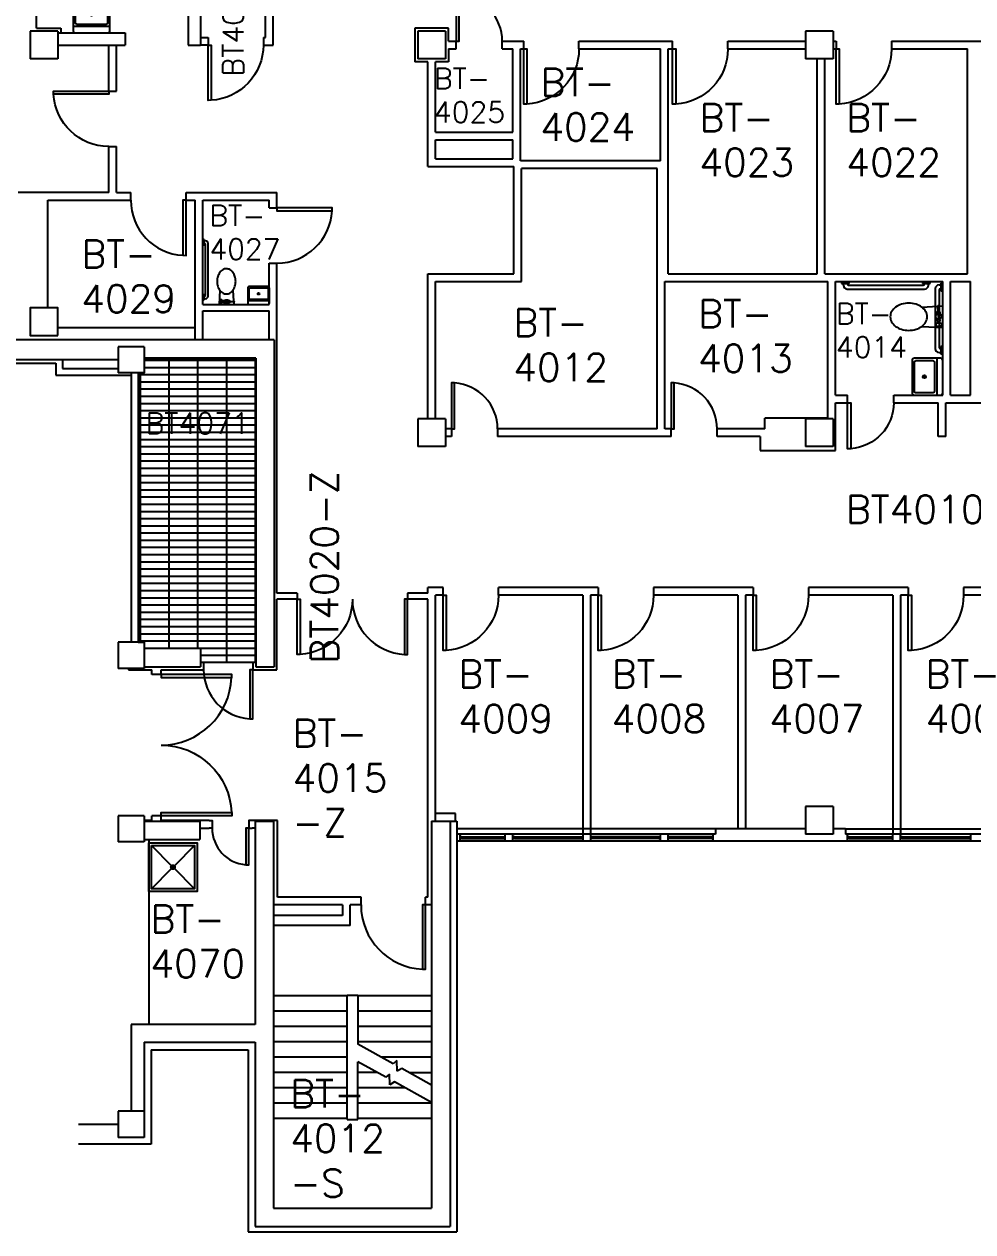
# Model space of a CAD drawing. Extents: x 2774 to 7164, y 18116 to 19938.
# Drawn here: x 3918 to 4536, y 18543 to 19330 of the extents above; entities that cross this region are included whole.
import ezdxf

# ---------------------------------------------------------------- set-up
doc = ezdxf.new("R2010")
doc.units = 0
doc.header["$MEASUREMENT"] = 0
doc.layers.get('0').update_dxf_attribs({"linetype": 'CONTINUOUS'})
for name, color, linetype in [('ARDOOR', 7, 'CONTINUOUS'), ('ARROOMNO', 4, 'CONTINUOUS'), ('ARWALL', 7, 'CONTINUOUS'), ('COL', 14, 'CONTINUOUS'), ('EXWALL', 8, 'CONTINUOUS'), ('EXWINDOW', 8, 'CONTINUOUS'), ('MPFIXTURE', 3, 'CONTINUOUS')]:
    doc.layers.add(name, color=color, linetype=linetype)
doc.styles.add('ROMANS', font='romans.shx', dxfattribs={"height": 18})

# ---------------------------------------------------------------- blocks, each defined once
blk = doc.blocks.new('COL2')
for p, q in [((-0.5, -0.5), (-0.5, 0.5)), ((-0.5, 0.5), (0.5, 0.5)), ((0.5, -0.5), (0.5, 0.5)), ((-0.5, -0.5), (0.5, -0.5))]:
    blk.add_line(p, q)
blk = doc.blocks.new('A$C5F9F5CE1')
at = {"layer": 'MPFIXTURE'}
for points in [[(0, 18.5), (0, 1.5, 0.414214), (1.5, 0), (22.5, 0, 0.414214), (24, 1.5), (24, 18.5, 0.414214), (22.5, 20), (1.5, 20, 0.414214)], [(22.5, 13.5), (22.5, 2.5, -0.414214), (21.5, 1.5), (2.5, 1.5, -0.414214), (1.5, 2.5), (1.5, 13.5, -0.414214), (2.5, 14.5), (21.5, 14.5, -0.414214)]]:
    blk.add_lwpolyline(points, format="xyb", close=True, dxfattribs=at)
blk.add_lwpolyline([(0, 16), (24, 16)], dxfattribs=at)
for radius in [1, 0.5]:
    blk.add_circle((12, 8), radius, dxfattribs=at)
blk = doc.blocks.new('A$C3E79128A')
at = {"rotation": 90}
blk.add_blockref('A$C5F9F5CE1', (20, 0), dxfattribs=at)
blk = doc.blocks.new('PSYWC1P')
at = {"linetype": 'CONTINUOUS'}
for p, q in [((10.79, 4.96), (0, 5.58)), ((0.75, 4.61), (0, 4.61)), ((0.75, 3.6), (0, 3.6)), ((1.3, 4.67), (0.81, 4.67)), ((0.81, 3.54), (1.3, 3.54)), ((2.65, 1.27), (2.65, 1.13)), ((1.83, -5.48), (0, -5.58)), ((10.79, -4.96), (2.48, -5.44))]:
    blk.add_line(p, q, dxfattribs=at)
for p, q in [((1.31, 1.81), (1.31, 1.59)), ((1.69, 1.87), (1.37, 1.87)), ((1.37, 1.53), (1.69, 1.53)), ((1.69, 1.87), (1.69, 3.38)), ((1.69, 1.52), (1.69, 1.53)), ((1.69, 1.13), (1.69, 1.53)), ((2.65, 1.87), (2.65, 3.38)), ((2.98, 1.87), (2.65, 1.87)), ((2.65, 1.52), (2.65, 1.53)), ((2.65, 1.12), (2.65, 1.53)), ((2.65, 1.53), (2.98, 1.53)), ((3.54, 4.67), (3.04, 4.67)), ((3.04, 3.54), (3.54, 3.54)), ((3.04, 1.59), (3.04, 1.81)), ((3.6, 3.6), (3.6, 4.61)), ((1.3, -1.88), (1.3, -2.1)), ((1.6, -1.82), (1.36, -1.82)), ((1.36, -2.16), (1.6, -2.16)), ((1.6, -1.82), (1.6, -1.57)), ((2.73, -1.57), (2.73, -1.82)), ((2.97, -1.82), (2.73, -1.82)), ((2.73, -2.16), (2.97, -2.16)), ((3.03, -2.1), (3.03, -1.88))]:
    blk.add_line(p, q)
at = {"linetype": 'CONTINUOUS', "flags": 128}
blk.add_lwpolyline([(17.51, -7.01, 0.074368), (21.25, -6.45, 0.085026), (24.22, -4.96, 0.106278), (26.33, -2.56, 0.128465), (27, 0, 0.128465), (26.33, 2.57, 0.106278), (24.22, 4.96, 0.085026), (21.25, 6.45, 0.074368), (17.51, 7.02, 0.074368), (13.76, 6.45, 0.085026), (10.79, 4.96, 0.106278), (8.68, 2.57, 0.128465), (8.01, 0, 0.128465), (8.68, -2.56, 0.106278), (10.79, -4.96, 0.085026), (13.76, -6.45, 0.074368)], format="xyb", close=True, dxfattribs=at)
at = {"linetype": 'CONTINUOUS'}
for points in [[(3.04, 4.67, 0.025815), (2.97, 4.72, 0.069134), (2.63, 4.85, 0.055334), (2.17, 4.9, 0.055334), (1.72, 4.85, 0.069134), (1.37, 4.72, 0.025815), (1.3, 4.67, 0.164444)], [(1.3, 3.54, 0.025815), (1.37, 3.5, 0.069134), (1.72, 3.37, 0.055334), (2.17, 3.32, 0.055334)], [(2.17, 3.32, 0.055334), (2.63, 3.37, 0.069134), (2.97, 3.5, 0.024315), (3.04, 3.54, 0.190567)]]:
    blk.add_lwpolyline(points, format="xyb", dxfattribs=at)
blk.add_lwpolyline([(2.59, -0.24), (2.38, 0.12), (1.96, 0.12), (1.75, -0.24), (1.96, -0.61), (2.38, -0.61)], close=True, dxfattribs=at)
for points in [[(2.73, -2.16), (2.73, -2.65, -0.414214), (2.67, -2.71), (1.66, -2.71, -0.414214), (1.6, -2.65), (1.6, -2.16)], [(2.32, -2.71), (2.49, -5.49, -1.015015), (1.83, -5.48), (1.99, -2.71)]]:
    blk.add_lwpolyline(points, format="xyb")
blk.add_circle((2.17, -0.24), 1.45, dxfattribs=at)
for centre, start, end in [((0.81, 4.61), 90, 180), ((0.81, 3.6), 180, 270)]:
    blk.add_arc(centre, 0.0602, start, end, dxfattribs=at)
for centre, start, end in [((1.37, 1.81), 90, 180), ((1.37, 1.59), 180, 270), ((2.98, 1.81), 0, 90), ((2.98, 1.59), 270, 0), ((3.54, 4.61), 0, 90), ((3.54, 3.6), 270, 0), ((1.36, -1.88), 90, 180), ((1.36, -2.1), 180, 270), ((2.97, -1.88), 0, 90), ((2.97, -2.1), 270, 0)]:
    blk.add_arc(centre, 0.0602, start, end)
blk = doc.blocks.new('A$C0F3871F4')
at = {"layer": 'MPFIXTURE'}
for points in [[(0, 36), (36, 36), (36, 0), (0, 0)], [(2, 34), (34, 34), (34, 2), (2, 2)]]:
    blk.add_lwpolyline(points, close=True, dxfattribs=at)
for points in [[(2, 34), (16.94, 19.06)], [(34, 34), (19.06, 19.06)], [(17, 18), (19, 18)], [(18, 19), (18, 17)], [(2, 2), (16.94, 16.94)], [(34, 2), (19.06, 16.94)]]:
    blk.add_lwpolyline(points, dxfattribs=at)
for radius in [1.5, 1]:
    blk.add_circle((18, 18), radius, dxfattribs=at)

msp = doc.modelspace()

# ---------------------------------------------------------------- hatches: boundary and pattern name
at = {"layer": 'EXWALL'}
h = msp.add_hatch(dxfattribs=at)
h.set_pattern_fill('GRATE', color=256, scale=150, style=0)
h.paths.add_polyline_path([(4068.97, 19112.21), (3996.22, 19112.21), (3996.22, 19102.71), (3992.34, 19102.71), (3992.34, 18927.21), (3996.22, 18927.21), (3996.22, 18923.33), (4032.97, 18923.33), (4032.97, 18914.33), (4068.97, 18914.33)])
h.paths.add_polyline_path([(3996.38, 19059.68), (4069.99, 19059.68), (4069.99, 19079.93), (3996.38, 19079.93)], flags=9)

# ---------------------------------------------------------------- linework, layer by layer
at = {"layer": 'ARDOOR', "flags": 128}
for points in [[(4229.47, 19318.71, 0.394848), (4201.46, 19348.64), (4199.47, 19348.71), (4199.47, 19318.71), (4201.47, 19318.71), (4201.47, 19348.71), (4199.47, 19348.71)], [(4073.84, 19316.21, -0.39805), (4039.84, 19280.26), (4037.84, 19280.21), (4037.84, 19316.21), (4039.84, 19316.21), (4039.84, 19280.26)], [(4279.47, 19313.71, -0.39805), (4245.47, 19277.76), (4243.47, 19277.71), (4243.47, 19313.71), (4245.47, 19313.71), (4245.47, 19277.76)], [(4376.47, 19313.71, -0.39805), (4342.47, 19277.76), (4340.47, 19277.71), (4340.47, 19313.71), (4342.47, 19313.71), (4342.47, 19277.76)], [(4482.97, 19313.71, -0.39805), (4448.97, 19277.76), (4446.97, 19277.71), (4446.97, 19313.71), (4448.97, 19313.71), (4448.97, 19277.76)], [(3973.09, 19250.21, -0.39805), (3937.15, 19284.21), (3937.09, 19286.21), (3973.09, 19286.21), (3973.09, 19284.21), (3937.15, 19284.21)], [(3987.47, 19215.21, 0.39805), (4021.47, 19179.26), (4023.47, 19179.21), (4023.47, 19215.21), (4021.47, 19215.21), (4021.47, 19179.26)], [(4082.72, 19174.21, 0.39805), (4118.66, 19208.21), (4118.72, 19210.21), (4082.72, 19210.21), (4082.72, 19208.21), (4118.66, 19208.21)], [(4226.47, 19066.21, 0.394848), (4198.46, 19096.14), (4196.47, 19096.21), (4196.47, 19066.21), (4198.47, 19066.21), (4198.47, 19096.21), (4196.47, 19096.21)], [(4369.47, 19066.21, 0.394848), (4341.46, 19096.14), (4339.47, 19096.21), (4339.47, 19066.21), (4341.47, 19066.21), (4341.47, 19096.21), (4339.47, 19096.21)], [(4484.47, 19083.21, -0.394848), (4456.46, 19053.27), (4454.47, 19053.21), (4454.47, 19083.21), (4456.47, 19083.21), (4456.47, 19053.21), (4454.47, 19053.21)], [(4226.97, 18957.83, -0.39805), (4192.97, 18921.89), (4190.97, 18921.83), (4190.97, 18957.83), (4192.97, 18957.83), (4192.97, 18921.89)], [(4327.97, 18957.83, -0.39805), (4293.97, 18921.89), (4291.97, 18921.83), (4291.97, 18957.83), (4293.97, 18957.83), (4293.97, 18921.89)], [(4428.97, 18957.83, -0.39805), (4394.97, 18921.89), (4392.97, 18921.83), (4392.97, 18957.83), (4394.97, 18957.83), (4394.97, 18921.89)], [(4529.97, 18957.83, -0.39805), (4495.97, 18921.89), (4493.97, 18921.83), (4493.97, 18957.83), (4495.97, 18957.83), (4495.97, 18921.89)], [(4131.84, 18955.21, -0.39805), (4097.84, 18919.26), (4095.84, 18919.21), (4095.84, 18955.21), (4097.84, 18955.21), (4097.84, 18919.26)], [(4131.84, 18955.21, 0.39805), (4165.85, 18919.26), (4167.84, 18919.21), (4167.84, 18955.21), (4165.84, 18955.21), (4165.85, 18919.26)], [(4007.22, 18860.27, 0.401544), (4053.18, 18904.27), (4053.22, 18904.27), (4053.22, 18906.27), (4007.22, 18906.27), (4007.22, 18904.27), (4053.22, 18904.27)], [(4034.97, 18909.33, 0.396047), (4064.97, 18877.39), (4064.97, 18877.39), (4066.97, 18877.33), (4066.97, 18909.33), (4064.97, 18909.33), (4064.97, 18877.39), (4066.97, 18877.27)], [(4007.22, 18860.27, -0.401544), (4053.18, 18816.27), (4053.22, 18816.27), (4053.22, 18814.27), (4007.22, 18814.27), (4007.22, 18816.27), (4053.22, 18816.27)], [(4040.47, 18806.21, 0.390066), (4062.48, 18782.29), (4062.47, 18782.21), (4064.47, 18782.21), (4064.47, 18806.21), (4062.47, 18806.21), (4062.47, 18782.21)], [(4137.47, 18756.21, 0.400344), (4177.47, 18714.25), (4179.47, 18714.21), (4179.47, 18756.21), (4177.47, 18756.21), (4177.47, 18714.25)]]:
    msp.add_lwpolyline(points, format="xyb", dxfattribs=at)
at = {"layer": 'ARDOOR'}
for points in [[(4038.47, 18811.21), (4040.47, 18811.21), (4040.47, 18806.21), (4038.47, 18806.21)], [(4066.47, 18811.21), (4064.47, 18811.21), (4064.47, 18806.21), (4066.47, 18806.21)]]:
    msp.add_lwpolyline(points, dxfattribs=at)
at = {"layer": 'ARWALL', "linetype": 'CONTINUOUS'}
for p, q in [((4080.22, 19316.21), (4080.22, 19414.71)), ((4075.22, 19321.21), (4075.22, 19398.21)), ((4032.84, 19321.21), (4037.84, 19321.21)), ((4037.84, 19321.21), (4037.84, 19316.21)), ((4073.84, 19321.21), (4075.22, 19321.21)), ((4073.84, 19321.21), (4073.84, 19316.21)), ((4172.47, 19327.21), (4172.47, 19305.21)), ((4194.47, 19327.21), (4172.47, 19327.21)), ((4194.47, 19318.71), (4194.47, 19327.21)), ((4073.84, 19316.21), (4080.22, 19316.21)), ((4194.47, 19318.71), (4199.47, 19318.71)), ((4194.47, 19313.71), (4199.47, 19313.71)), ((4194.47, 19313.71), (4194.47, 19305.21)), ((4199.47, 19313.71), (4199.47, 19318.71)), ((4229.47, 19318.71), (4243.47, 19318.71)), ((4229.47, 19313.71), (4229.47, 19318.71)), ((4229.47, 19313.71), (4236.47, 19313.71)), ((4236.47, 19259.46), (4236.47, 19313.71)), ((4241.47, 19313.71), (4243.47, 19313.71)), ((4241.47, 19240.71), (4241.47, 19313.71)), ((4243.47, 19313.71), (4243.47, 19318.71)), ((4279.47, 19318.71), (4340.47, 19318.71)), ((4279.47, 19313.71), (4279.47, 19318.71)), ((4279.47, 19313.71), (4332.47, 19313.71)), ((4332.47, 19240.71), (4332.47, 19313.71)), ((4337.47, 19167.21), (4337.47, 19313.71)), ((4337.47, 19313.71), (4340.47, 19313.71)), ((4340.47, 19313.71), (4340.47, 19318.71)), ((4376.47, 19313.71), (4376.47, 19318.71)), ((4376.47, 19318.71), (4426.97, 19318.71)), ((4376.47, 19313.71), (4426.97, 19313.71)), ((4444.97, 19318.71), (4446.97, 19318.71)), ((4444.97, 19313.71), (4446.97, 19313.71)), ((4446.97, 19318.71), (4446.97, 19313.71)), ((4482.97, 19318.71), (4482.97, 19313.71)), ((4482.97, 19318.71), (4563.47, 19318.71)), ((4482.97, 19313.71), (4532.59, 19313.71)), ((4532.59, 19167.21), (4532.59, 19313.71)), ((4180.97, 19305.21), (4172.47, 19305.21)), ((4180.97, 19237.21), (4180.97, 19305.21)), ((4185.97, 19259.46), (4185.97, 19305.21)), ((4194.47, 19305.21), (4185.97, 19305.21)), ((4434.59, 19167.21), (4434.59, 19307.21)), ((4439.59, 19167.21), (4439.59, 19307.21)), ((4185.97, 19259.46), (4236.47, 19259.46)), ((4185.97, 19254.46), (4236.47, 19254.46)), ((4185.97, 19242.21), (4185.97, 19254.46)), ((4236.47, 19242.21), (4236.47, 19254.46)), ((4185.97, 19242.21), (4236.47, 19242.21)), ((4180.97, 19237.21), (4236.97, 19237.21)), ((4236.97, 19167.21), (4236.97, 19237.21)), ((4332.47, 19240.71), (4241.47, 19240.71)), ((4241.97, 19162.21), (4241.97, 19235.71)), ((4330.47, 19235.71), (4241.97, 19235.71)), ((4330.47, 19066.21), (4330.47, 19235.71)), ((3987.47, 19215.21), (3987.47, 19220.21)), ((3987.47, 19215.21), (3987.47, 19220.21)), ((4023.47, 19220.21), (4082.72, 19220.21)), ((4023.47, 19215.21), (4023.47, 19220.21)), ((4082.72, 19210.21), (4082.72, 19220.21)), ((3933.47, 19144.96), (3933.47, 19215.21)), ((3933.47, 19215.21), (3987.47, 19215.21)), ((3933.47, 19144.96), (3933.47, 19215.21)), ((3933.47, 19215.21), (3987.47, 19215.21)), ((4023.47, 19215.21), (4029.47, 19215.21)), ((4029.47, 19124.21), (4029.47, 19215.21)), ((4034.47, 19215.21), (4077.72, 19215.21)), ((4034.47, 19147.21), (4034.47, 19215.21)), ((4077.72, 19210.21), (4077.72, 19215.21)), ((4077.72, 19210.21), (4082.72, 19210.21)), ((4077.72, 19174.21), (4082.72, 19174.21)), ((4077.72, 19147.21), (4077.72, 19174.21)), ((4082.72, 18959.21), (4082.72, 19174.21)), ((4180.97, 19167.21), (4236.97, 19167.21)), ((4180.97, 19072.71), (4180.97, 19167.21)), ((4185.97, 19162.21), (4241.97, 19162.21)), ((4185.97, 19072.71), (4185.97, 19162.21)), ((4335.47, 19162.21), (4441.47, 19162.21)), ((4335.47, 19066.21), (4335.47, 19162.21)), ((4337.47, 19167.21), (4434.59, 19167.21)), ((4439.59, 19167.21), (4532.59, 19167.21)), ((4441.47, 19072.71), (4441.47, 19162.21)), ((4446.47, 19162.21), (4516.47, 19162.21)), ((4446.47, 19088.21), (4446.47, 19162.21)), ((4516.47, 19088.21), (4516.47, 19162.21)), ((4521.47, 19162.21), (4534.47, 19162.21)), ((4521.47, 19088.21), (4521.47, 19162.21)), ((4534.47, 19088.21), (4534.47, 19162.21)), ((4034.47, 19124.21), (4034.47, 19143.21)), ((4077.72, 19124.21), (4077.72, 19143.21)), ((4446.47, 19088.21), (4454.47, 19088.21)), ((4454.47, 19083.21), (4454.47, 19088.21)), ((4484.47, 19088.21), (4516.47, 19088.21)), ((4484.47, 19083.21), (4484.47, 19088.21)), ((4521.47, 19088.21), (4534.47, 19088.21)), ((4446.47, 19052.21), (4446.47, 19083.21)), ((4446.47, 19083.21), (4454.47, 19083.21)), ((4484.47, 19083.21), (4513.47, 19083.21)), ((4513.47, 19061.21), (4513.47, 19083.21)), ((4518.47, 19061.21), (4518.47, 19083.21)), ((4518.47, 19083.21), (4554.47, 19083.21)), ((4400.47, 19066.21), (4400.47, 19073.21)), ((4441.47, 19073.21), (4400.47, 19073.21)), ((4196.47, 19066.21), (4192.47, 19066.21)), ((4196.47, 19061.21), (4192.47, 19061.21)), ((4196.47, 19066.21), (4196.47, 19061.21)), ((4330.47, 19066.21), (4226.47, 19066.21)), ((4226.47, 19066.21), (4226.47, 19061.21)), ((4339.47, 19061.21), (4226.47, 19061.21)), ((4339.47, 19066.21), (4335.47, 19066.21)), ((4339.47, 19061.21), (4339.47, 19066.21)), ((4400.47, 19066.21), (4369.47, 19066.21)), ((4369.47, 19061.21), (4369.47, 19066.21)), ((4397.47, 19061.21), (4369.47, 19061.21)), ((4518.47, 19061.21), (4513.47, 19061.21)), ((4095.84, 18959.21), (4082.72, 18959.21)), ((4095.84, 18959.21), (4095.84, 18955.21)), ((4167.84, 18959.21), (4167.84, 18955.21)), ((4180.97, 18959.21), (4167.84, 18959.21)), ((4190.97, 18962.83), (4180.97, 18962.83)), ((4180.97, 18959.21), (4180.97, 18962.83)), ((4185.97, 18810.71), (4185.97, 18957.83)), ((4190.97, 18957.83), (4185.97, 18957.83)), ((4190.97, 18957.83), (4190.97, 18962.83)), ((4291.97, 18962.83), (4226.97, 18962.83)), ((4226.97, 18957.83), (4226.97, 18962.83)), ((4281.97, 18957.83), (4226.97, 18957.83)), ((4281.97, 18957.83), (4281.97, 18802.21)), ((4286.97, 18957.83), (4286.97, 18802.21)), ((4291.97, 18957.83), (4286.97, 18957.83)), ((4291.97, 18962.83), (4291.97, 18957.83)), ((4392.97, 18962.83), (4327.97, 18962.83)), ((4327.97, 18962.83), (4327.97, 18957.83)), ((4382.97, 18957.83), (4327.97, 18957.83)), ((4382.97, 18957.83), (4382.97, 18805.71)), ((4387.97, 18957.83), (4387.97, 18805.71)), ((4392.97, 18957.83), (4387.97, 18957.83)), ((4392.97, 18962.83), (4392.97, 18957.83)), ((4493.97, 18962.83), (4428.97, 18962.83)), ((4428.97, 18962.83), (4428.97, 18957.83)), ((4483.97, 18957.83), (4428.97, 18957.83)), ((4483.97, 18957.83), (4483.97, 18802.21)), ((4488.97, 18957.83), (4488.97, 18802.21)), ((4493.97, 18957.83), (4488.97, 18957.83)), ((4493.97, 18962.83), (4493.97, 18957.83)), ((4594.97, 18962.83), (4529.97, 18962.83)), ((4529.97, 18962.83), (4529.97, 18957.83)), ((4584.97, 18957.83), (4529.97, 18957.83)), ((4082.72, 18909.33), (4082.72, 18955.21)), ((4095.84, 18955.21), (4082.72, 18955.21)), ((4180.97, 18955.21), (4167.84, 18955.21)), ((4180.97, 18761.21), (4180.97, 18955.21)), ((4032.97, 18914.33), (4034.97, 18914.33)), ((4034.97, 18914.33), (4034.97, 18909.33)), ((4066.97, 18914.33), (4066.97, 18909.33)), ((4066.97, 18914.33), (4068.97, 18914.33)), ((3985.97, 18910.21), (3985.97, 18909.33)), ((3985.97, 18910.21), (3985.97, 18909.33)), ((3985.97, 18909.33), (4001.22, 18909.33)), ((3985.97, 18909.33), (4001.22, 18909.33)), ((4007.22, 18909.33), (4034.97, 18909.33)), ((4007.22, 18909.33), (4014.17, 18909.33)), ((4066.97, 18909.33), (4082.72, 18909.33)), ((4001.22, 18811.21), (3996.22, 18811.21)), ((4038.47, 18811.21), (4007.22, 18811.21)), ((4014.17, 18811.21), (4007.22, 18811.21)), ((4082.97, 18811.21), (4066.47, 18811.21)), ((4082.97, 18761.21), (4082.97, 18811.21)), ((4198.97, 18810.71), (4198.97, 18815.71)), ((4032.47, 18806.21), (4038.47, 18806.21)), ((4068.47, 18806.21), (4066.47, 18806.21)), ((4137.47, 18761.21), (4082.97, 18761.21)), ((4137.47, 18756.21), (4137.47, 18761.21)), ((4180.97, 18761.21), (4179.47, 18761.21)), ((4179.47, 18756.21), (4179.47, 18761.21)), ((4125.47, 18756.21), (4080.47, 18756.21)), ((4125.47, 18756.21), (4125.47, 18749.21)), ((4130.47, 18742.71), (4130.47, 18756.21)), ((4137.47, 18756.21), (4130.47, 18756.21)), ((4183.47, 18756.21), (4179.47, 18756.21)), ((4125.47, 18749.21), (4080.47, 18749.21)), ((4130.47, 18742.71), (4080.47, 18742.71))]:
    msp.add_line(p, q, dxfattribs=at)
at = {"layer": 'ARWALL'}
for p, q in [((3973.09, 19286.21), (3973.09, 19316.21)), ((3973.09, 19286.21), (3973.09, 19316.21)), ((3978.09, 19286.21), (3978.09, 19316.21)), ((3978.09, 19286.21), (3978.09, 19316.21)), ((4037.84, 19316.21), (4032.84, 19316.21)), ((3973.09, 19286.21), (3978.09, 19286.21)), ((3973.09, 19286.21), (3978.09, 19286.21)), ((3973.09, 19220.21), (3973.09, 19250.21)), ((3973.09, 19250.21), (3978.09, 19250.21)), ((3973.09, 19220.21), (3973.09, 19250.21)), ((3973.09, 19250.21), (3978.09, 19250.21)), ((3978.09, 19220.21), (3978.09, 19250.21)), ((3978.09, 19220.21), (3978.09, 19250.21)), ((3973.09, 19220.21), (3914.09, 19220.21)), ((3973.09, 19220.21), (3914.09, 19220.21)), ((3978.09, 19220.21), (3987.47, 19220.21)), ((3978.09, 19220.21), (3987.47, 19220.21)), ((4034.47, 19147.21), (4077.72, 19147.21)), ((4034.47, 19143.21), (4077.72, 19143.21)), ((3939.97, 19132.21), (4029.47, 19132.21)), ((3939.97, 19132.21), (4014.17, 19132.21)), ((3864.22, 19109.08), (3938.72, 19109.08)), ((3938.72, 19109.08), (3938.72, 19101.21)), ((3942.97, 19111.21), (3942.97, 19105.46)), ((3938.72, 19101.21), (3987.72, 19101.21)), ((3942.97, 19105.46), (3979.22, 19105.46)), ((3992.34, 19102.71), (3992.34, 18927.21)), ((3992.34, 19102.71), (3992.34, 18927.21)), ((4397.47, 19061.21), (4397.47, 19052.21)), ((4397.47, 19052.21), (4446.47, 19052.21)), ((4001.22, 18906.27), (4001.22, 18909.33)), ((4001.22, 18906.27), (4001.22, 18909.33)), ((4007.22, 18906.27), (4001.22, 18906.27)), ((4007.22, 18906.27), (4001.22, 18906.27)), ((4007.22, 18906.27), (4007.22, 18909.33)), ((4007.22, 18906.27), (4007.22, 18909.33)), ((4007.22, 18814.27), (4001.22, 18814.27)), ((4001.22, 18811.21), (4001.22, 18814.27)), ((4007.22, 18814.27), (4001.22, 18814.27)), ((4007.22, 18811.21), (4007.22, 18814.27)), ((4198.97, 18815.71), (4185.97, 18815.71)), ((4368.47, 18805.71), (4199.97, 18805.71)), ((4452.97, 18805.71), (4637.97, 18805.71))]:
    msp.add_line(p, q, dxfattribs=at)
at = {"layer": 'COL', "linetype": 'CONTINUOUS'}
msp.add_lwpolyline([(3939.97, 19126.96), (3939.97, 19144.96), (3921.97, 19144.96), (3921.97, 19126.96), (3939.97, 19126.96)], dxfattribs=at)
msp.add_lwpolyline([(3939.97, 19126.96), (3939.97, 19144.96), (3921.97, 19144.96), (3921.97, 19126.96), (3939.97, 19126.96)], dxfattribs=at)
at = {"layer": 'EXWALL', "linetype": 'CONTINUOUS'}
for p, q in [((4024.84, 19570.21), (4024.84, 19316.21)), ((4032.84, 19570.21), (4032.84, 19316.21)), ((3925.97, 19327.21), (3925.97, 19559.71)), ((3925.97, 19327.21), (3941.97, 19327.21)), ((3939.97, 19324.21), (3983.84, 19324.21)), ((3941.97, 19327.21), (3941.97, 19324.21)), ((3983.84, 19324.21), (3983.84, 19316.21)), ((3983.84, 19324.21), (3983.84, 19316.21)), ((3939.97, 19316.21), (3983.84, 19316.21)), ((4080.97, 19124.21), (3756.22, 19124.21)), ((3979.22, 19111.21), (3756.22, 19111.21)), ((3996.22, 19112.21), (4068.97, 19112.21)), ((3996.22, 19112.21), (4014.17, 19112.21)), ((3987.72, 19102.71), (3987.72, 18927.21)), ((3996.22, 18923.33), (4032.97, 18923.33)), ((3996.22, 18923.33), (4014.17, 18923.33)), ((4032.97, 18923.33), (4032.97, 18911.33)), ((3996.22, 18911.33), (4032.97, 18911.33)), ((3996.22, 18911.33), (4014.17, 18911.33)), ((4068.97, 18911.33), (4080.97, 18911.33)), ((3996.22, 18810.71), (4032.47, 18810.71)), ((3996.22, 18810.71), (4014.17, 18810.71)), ((4032.47, 18810.71), (4032.47, 18798.71)), ((4068.47, 18810.71), (4080.47, 18810.71)), ((4183.47, 18810.71), (4199.97, 18810.71)), ((4368.47, 18802.21), (4199.97, 18802.21)), ((4426.97, 18805.71), (4368.47, 18805.71)), ((4368.47, 18805.71), (4368.47, 18802.21)), ((4452.97, 18805.71), (4444.97, 18805.71)), ((4452.97, 18805.71), (4452.97, 18802.21)), ((4625.47, 18802.21), (4452.97, 18802.21)), ((3996.22, 18798.71), (4032.47, 18798.71)), ((3996.22, 18798.71), (4014.17, 18798.71)), ((4620.97, 18797.71), (4200.47, 18797.71)), ((4068.47, 18678.21), (3987.72, 18678.21)), ((3987.72, 18678.21), (3987.72, 18621.71)), ((3996.22, 18666.71), (4068.47, 18666.71)), ((3996.22, 18666.71), (4014.17, 18666.71)), ((3996.22, 18666.21), (3996.22, 18621.71)), ((4000.72, 18661.71), (4063.97, 18661.71)), ((4000.72, 18661.71), (4000.72, 18600.21)), ((3979.22, 18613.21), (3953.45, 18613.21)), ((4000.72, 18600.21), (3953.45, 18600.21)), ((4000.72, 18600.21), (3953.45, 18600.21)), ((4080.47, 18558.71), (4183.47, 18558.71)), ((4063.97, 18543.21), (4199.97, 18543.21)), ((4068.47, 18546.71), (4195.47, 18546.71))]:
    msp.add_line(p, q, dxfattribs=at)
at = {"layer": 'EXWALL'}
for p, q in [((4024.84, 19316.21), (4032.84, 19316.21)), ((4080.97, 19124.21), (4080.97, 18911.33)), ((4068.97, 19112.21), (4068.97, 18911.33)), ((3992.34, 19102.71), (3992.34, 18927.21)), ((3992.34, 19102.71), (3992.34, 18927.21)), ((3992.34, 19102.71), (3992.34, 18927.21)), ((3992.34, 19102.71), (3992.34, 18927.21)), ((4068.47, 18810.71), (4068.47, 18678.21)), ((4080.47, 18810.71), (4080.47, 18558.71)), ((4183.47, 18810.71), (4183.47, 18558.71)), ((4195.47, 18810.71), (4195.47, 18546.71)), ((4199.97, 18810.71), (4199.97, 18543.21)), ((3999.15, 18798.71), (3999.15, 18678.21)), ((4128.47, 18696.96), (4080.47, 18696.96)), ((4128.47, 18697.46), (4135.47, 18697.46)), ((4128.47, 18616.46), (4128.47, 18697.46)), ((4135.47, 18697.46), (4135.47, 18665.48)), ((4183.47, 18696.96), (4135.47, 18696.96)), ((4128.47, 18686.96), (4080.47, 18686.96)), ((4183.47, 18686.96), (4135.47, 18686.96)), ((4128.47, 18676.96), (4080.47, 18676.96)), ((4183.47, 18676.96), (4135.47, 18676.96)), ((3996.22, 18666.71), (3996.22, 18621.71)), ((3996.22, 18666.71), (3996.22, 18621.71)), ((4068.47, 18666.71), (4068.47, 18546.71)), ((4128.47, 18666.96), (4080.47, 18666.96)), ((4183.47, 18666.96), (4135.47, 18666.96)), ((4063.97, 18661.71), (4063.97, 18543.21)), ((4158.48, 18652.69), (4135.47, 18665.48)), ((4128.47, 18656.96), (4080.47, 18656.96)), ((4153.63, 18643.95), (4135.47, 18654.04)), ((4135.47, 18616.46), (4135.47, 18654.04)), ((4183.47, 18656.96), (4150.81, 18656.96)), ((4160.89, 18654.72), (4158.48, 18652.69)), ((4161, 18647.78), (4160.89, 18654.72)), ((4128.47, 18646.96), (4080.47, 18646.96)), ((4148.22, 18646.96), (4135.47, 18646.96)), ((4156.04, 18645.98), (4153.63, 18643.95)), ((4156.15, 18639.04), (4156.04, 18645.98)), ((4164.09, 18649.58), (4161, 18647.78)), ((4183.47, 18638.82), (4164.09, 18649.58)), ((4168.81, 18646.96), (4183.47, 18646.96)), ((4128.47, 18636.96), (4080.47, 18636.96)), ((4166.22, 18636.96), (4135.47, 18636.96)), ((4159.24, 18640.84), (4156.15, 18639.04)), ((4183.47, 18627.38), (4159.24, 18640.84)), ((4128.47, 18626.96), (4080.47, 18626.96)), ((4183.47, 18626.96), (4135.47, 18626.96)), ((4128.47, 18616.96), (4080.47, 18616.96)), ((4128.47, 18616.46), (4135.47, 18616.46)), ((4183.47, 18616.96), (4135.47, 18616.96))]:
    msp.add_line(p, q, dxfattribs=at)
msp.add_lwpolyline([(4068.97, 19112.21), (3996.22, 19112.21), (3996.22, 19102.71), (3992.34, 19102.71), (3992.34, 18927.21), (3996.22, 18927.21), (3996.22, 18923.33), (4032.97, 18923.33), (4032.97, 18914.33), (4068.97, 18914.33), (4068.97, 19112.21)], dxfattribs=at)
at = {"layer": 'EXWINDOW', "linetype": 'CONTINUOUS'}
for p, q in [((4201.97, 18797.71), (4201.97, 18802.21)), ((4202.97, 18800.46), (4201.97, 18800.46)), ((4202.97, 18799.46), (4202.97, 18800.46)), ((4202.97, 18800.46), (4230.47, 18800.46)), ((4230.47, 18800.46), (4231.47, 18800.46)), ((4230.47, 18799.46), (4230.47, 18800.46)), ((4231.47, 18797.71), (4231.47, 18802.21)), ((4236.47, 18797.71), (4236.47, 18802.21)), ((4237.47, 18800.46), (4236.47, 18800.46)), ((4237.47, 18799.46), (4237.47, 18800.46)), ((4237.47, 18800.46), (4280.97, 18800.46)), ((4280.97, 18800.46), (4280.97, 18799.46)), ((4280.97, 18800.46), (4281.97, 18800.46)), ((4281.97, 18802.21), (4281.97, 18797.71)), ((4286.97, 18802.21), (4286.97, 18797.71)), ((4287.97, 18800.46), (4286.97, 18800.46)), ((4331.47, 18800.46), (4287.97, 18800.46)), ((4287.97, 18800.46), (4287.97, 18799.46)), ((4331.47, 18799.46), (4331.47, 18800.46)), ((4331.47, 18800.46), (4332.47, 18800.46)), ((4332.47, 18797.71), (4332.47, 18802.21)), ((4337.47, 18797.71), (4337.47, 18802.21)), ((4338.47, 18800.46), (4337.47, 18800.46)), ((4365.97, 18800.46), (4338.47, 18800.46)), ((4338.47, 18799.46), (4338.47, 18800.46)), ((4365.97, 18800.46), (4366.97, 18800.46)), ((4365.97, 18799.46), (4365.97, 18800.46)), ((4366.97, 18797.71), (4366.97, 18802.21)), ((4454.47, 18797.71), (4454.47, 18802.21)), ((4455.47, 18800.46), (4454.47, 18800.46)), ((4455.47, 18800.46), (4482.97, 18800.46)), ((4455.47, 18799.46), (4455.47, 18800.46)), ((4482.97, 18800.46), (4483.97, 18800.46)), ((4482.97, 18799.46), (4482.97, 18800.46)), ((4483.97, 18797.71), (4483.97, 18802.21)), ((4488.97, 18797.71), (4488.97, 18802.21)), ((4489.97, 18800.46), (4488.97, 18800.46)), ((4489.97, 18800.46), (4533.47, 18800.46)), ((4489.97, 18799.46), (4489.97, 18800.46)), ((4533.47, 18800.46), (4533.47, 18799.46)), ((4533.47, 18800.46), (4534.47, 18800.46)), ((4534.47, 18802.21), (4534.47, 18797.71)), ((4202.97, 18799.46), (4201.97, 18799.46)), ((4202.97, 18799.46), (4230.47, 18799.46)), ((4230.47, 18799.46), (4231.47, 18799.46)), ((4237.47, 18799.46), (4236.47, 18799.46)), ((4237.47, 18799.46), (4280.97, 18799.46)), ((4280.97, 18799.46), (4281.97, 18799.46)), ((4287.97, 18799.46), (4286.97, 18799.46)), ((4331.47, 18799.46), (4287.97, 18799.46)), ((4331.47, 18799.46), (4332.47, 18799.46)), ((4338.47, 18799.46), (4337.47, 18799.46)), ((4365.97, 18799.46), (4338.47, 18799.46)), ((4365.97, 18799.46), (4366.97, 18799.46)), ((4455.47, 18799.46), (4454.47, 18799.46)), ((4455.47, 18799.46), (4482.97, 18799.46)), ((4482.97, 18799.46), (4483.97, 18799.46)), ((4489.97, 18799.46), (4488.97, 18799.46)), ((4489.97, 18799.46), (4533.47, 18799.46)), ((4533.47, 18799.46), (4534.47, 18799.46))]:
    msp.add_line(p, q, dxfattribs=at)
at = {"layer": 'MPFIXTURE', "linetype": 'CONTINUOUS'}
for p, q in [((4035.34, 19189.47), (4034.49, 19189.47)), ((4034.49, 19186.08), (4035.34, 19186.08)), ((4035.34, 19186.08), (4035.34, 19189.47)), ((4036.15, 19188.65), (4035.34, 19188.65)), ((4035.59, 19186.96), (4035.34, 19186.96)), ((4036.13, 19153.15), (4036.13, 19186.39)), ((4037.83, 19152.47), (4037.83, 19186.96)), ((4450.57, 19162.22), (4450.57, 19160.97)), ((4455.56, 19160.97), (4455.56, 19162.22)), ((4503.31, 19162.19), (4503.31, 19160.94)), ((4508.3, 19160.94), (4508.3, 19162.19)), ((4450.57, 19160.97), (4455.56, 19160.97)), ((4451.78, 19159.77), (4451.78, 19161.01)), ((4453.94, 19157.27), (4504.61, 19157.27)), ((4454.28, 19160.6), (4454.28, 19160.95)), ((4454.95, 19159.77), (4503.77, 19159.77)), ((4503.31, 19160.94), (4508.3, 19160.94)), ((4504.61, 19160.57), (4504.61, 19160.94)), ((4507.1, 19159.74), (4507.1, 19160.94)), ((4511.53, 19157.48), (4511.53, 19118.54)), ((4514.02, 19159.98), (4515.22, 19159.98)), ((4514.02, 19156.66), (4514.02, 19119.38)), ((4514.85, 19157.48), (4515.22, 19157.48)), ((4515.22, 19161.19), (4515.22, 19156.2)), ((4516.47, 19161.19), (4515.22, 19161.19)), ((4515.22, 19156.2), (4516.47, 19156.2)), ((4035.32, 19153.57), (4034.47, 19153.57)), ((4034.47, 19150.17), (4035.32, 19150.17)), ((4036.13, 19151), (4035.29, 19151)), ((4035.32, 19150.17), (4035.32, 19153.57)), ((4035.57, 19152.7), (4035.33, 19152.7)), ((4513.99, 19116.05), (4515.19, 19116.05)), ((4514.83, 19118.54), (4515.19, 19118.54)), ((4516.44, 19119.84), (4515.19, 19119.84)), ((4515.19, 19119.84), (4515.19, 19114.85)), ((4516.44, 19114.85), (4515.19, 19114.85))]:
    msp.add_line(p, q, dxfattribs=at)
for centre, radius, start, end in [((4035.59, 19186.39), 0.566, 0, 90), ((4036.15, 19186.96), 1.7, 0, 90), ((4454.28, 19159.77), 2.49, 180, 270), ((4455.11, 19160.6), 0.832, 180, 270), ((4503.77, 19160.57), 0.832, 270, 0), ((4504.61, 19159.74), 2.49, 270, 0), ((4514.02, 19157.48), 2.49, 90, 180), ((4514.85, 19156.65), 0.832, 90, 180), ((4035.57, 19153.26), 0.566, 270, 0), ((4036.13, 19152.7), 1.7, 270, 0), ((4513.99, 19118.54), 2.49, 180, 270), ((4514.83, 19119.38), 0.832, 180, 270)]:
    msp.add_arc(centre, radius, start, end, dxfattribs=at)

# ---------------------------------------------------------------- block references
for name, p, rotation in [('A$C3E79128A', (3973.91, 19324.21), 90), ('A$C5F9F5CE1', (4496.47, 19112.19), 270)]:
    msp.add_blockref(name, p, dxfattribs=dict(rotation=rotation))
at = {"xscale": 0.5844069080339978, "yscale": 0.5844069080339978, "zscale": 0.5844069080339978, "rotation": 90}
msp.add_blockref('A$C3E79128A', (4077.76, 19147.21), dxfattribs=at)
at = {"xscale": 0.8774835499070832, "yscale": 0.8774835499061737, "zscale": 0.8774835499067891}
msp.add_blockref('A$C0F3871F4', (3999.15, 18764.96), dxfattribs=at)
at = {"layer": 'COL', "rotation": 180}
for p, xscale, yscale, zscale in [((3930.97, 19316.21), 18, 18, 18), ((4183.47, 19316.21), 18, 18, 18), ((4435.97, 19316.21), 18, 18, 18), ((3987.72, 19111.21), 17, 17, 17), ((3987.72, 19111.21), 17, 17, 17), ((4183.47, 19063.71), 18, 18, 18), ((4435.97, 19063.71), 18, 18, 18), ((3987.72, 18918.71), 17, 17, 17), ((3987.72, 18918.71), 17, 17, 17), ((4435.97, 18811.21), 18, 18, 18), ((3987.72, 18805.71), 17, 17, 17), ((3987.72, 18805.71), 17, 17, 17), ((3987.72, 18613.21), 17, 17, 17), ((3987.72, 18613.21), 17, 17, 17)]:
    msp.add_blockref('COL2', p, dxfattribs=dict(at, xscale=xscale, yscale=yscale, zscale=zscale))
at = {"layer": 'COL', "linetype": 'CONTINUOUS', "xscale": 17, "yscale": 17, "zscale": 17, "rotation": 180}
for p in [(3987.72, 19111.21), (3987.72, 18918.71), (3987.72, 18805.71), (3987.72, 18613.21)]:
    msp.add_blockref('COL2', p, dxfattribs=at)
at = {"layer": 'MPFIXTURE'}
for p, xscale, yscale, zscale, rotation in [((4049.79, 19147.21), 0.8625817593092506, 0.8625817593092506, 0.8625817593092506, 90), ((4516.44, 19139.26), 1.26717300872042, 1.26717300872042, 1.267173008720737, 180)]:
    msp.add_blockref('PSYWC1P', p, dxfattribs=dict(at, xscale=xscale, yscale=yscale, zscale=zscale, rotation=rotation))

# ---------------------------------------------------------------- texts
at = {"layer": 'ARROOMNO', "style": 'ROMANS'}
msp.add_text('BT4028', height=13.5, rotation=90, dxfattribs=at).set_placement((4060.97, 19295.84))
for s, height, p in [('BT-', 13.5, (4185.01, 19287.68)), ('BT-', 18, (4254.3, 19282.91)), ('4025', 13.5, (4185.01, 19265.82)), ('BT-', 18, (4357.91, 19259.9)), ('BT-', 18, (4453.56, 19259.9)), ('4024', 18, (4254.3, 19253.77)), ('4023', 18, (4357.91, 19230.76)), ('4022', 18, (4453.56, 19230.76)), ('BT-', 13.5, (4038.68, 19198.43)), ('BT-', 18, (3955.25, 19171.07)), ('4027', 13.5, (4038.68, 19176.57)), ('4029', 18, (3955.25, 19141.93)), ('BT-', 18, (4357.01, 19132.28)), ('BT-', 13.5, (4446.83, 19134.52)), ('BT-', 18, (4236.69, 19126.39)), ('4014', 13.5, (4446.83, 19112.66)), ('4012', 18, (4236.69, 19097.25)), ('4013', 18, (4357.01, 19103.14)), ('BT-', 18, (4200.84, 18897.51)), ('BT-', 18, (4300.72, 18897.51)), ('BT-', 18, (4403.53, 18897.51)), ('BT-', 18, (4505.17, 18897.51)), ('4009', 18, (4200.84, 18868.37)), ('4008', 18, (4300.72, 18868.37)), ('4007', 18, (4403.53, 18868.37)), ('4006', 18, (4505.17, 18868.37)), ('BT-', 18, (4092.89, 18859.02)), ('4015', 18, (4092.89, 18829.87)), ('-Z', 18, (4092.89, 18800.73)), ('BT-', 18, (4000.29, 18738.02)), ('4070', 18, (4000.29, 18708.88)), ('BT-', 18, (4091.32, 18624.19)), ('4012', 18, (4091.32, 18595.04)), ('-S', 18, (4091.32, 18565.9))]:
    msp.add_text(s, height=height, dxfattribs=at).set_placement(p)
at = {"layer": 'ARROOMNO', "linetype": 'CONTINUOUS', "style": 'ROMANS'}
for s, height, p in [('BT4071', 13.5, (3997.18, 19063.06)), ('BT4010-Z', 18, (4453.35, 19004.88))]:
    msp.add_text(s, height=height, dxfattribs=at).set_placement(p)
msp.add_text('BT4020-Z', height=18, rotation=90, dxfattribs=at).set_placement((4122.69, 18913.34))

doc.saveas('drawing.dxf')
